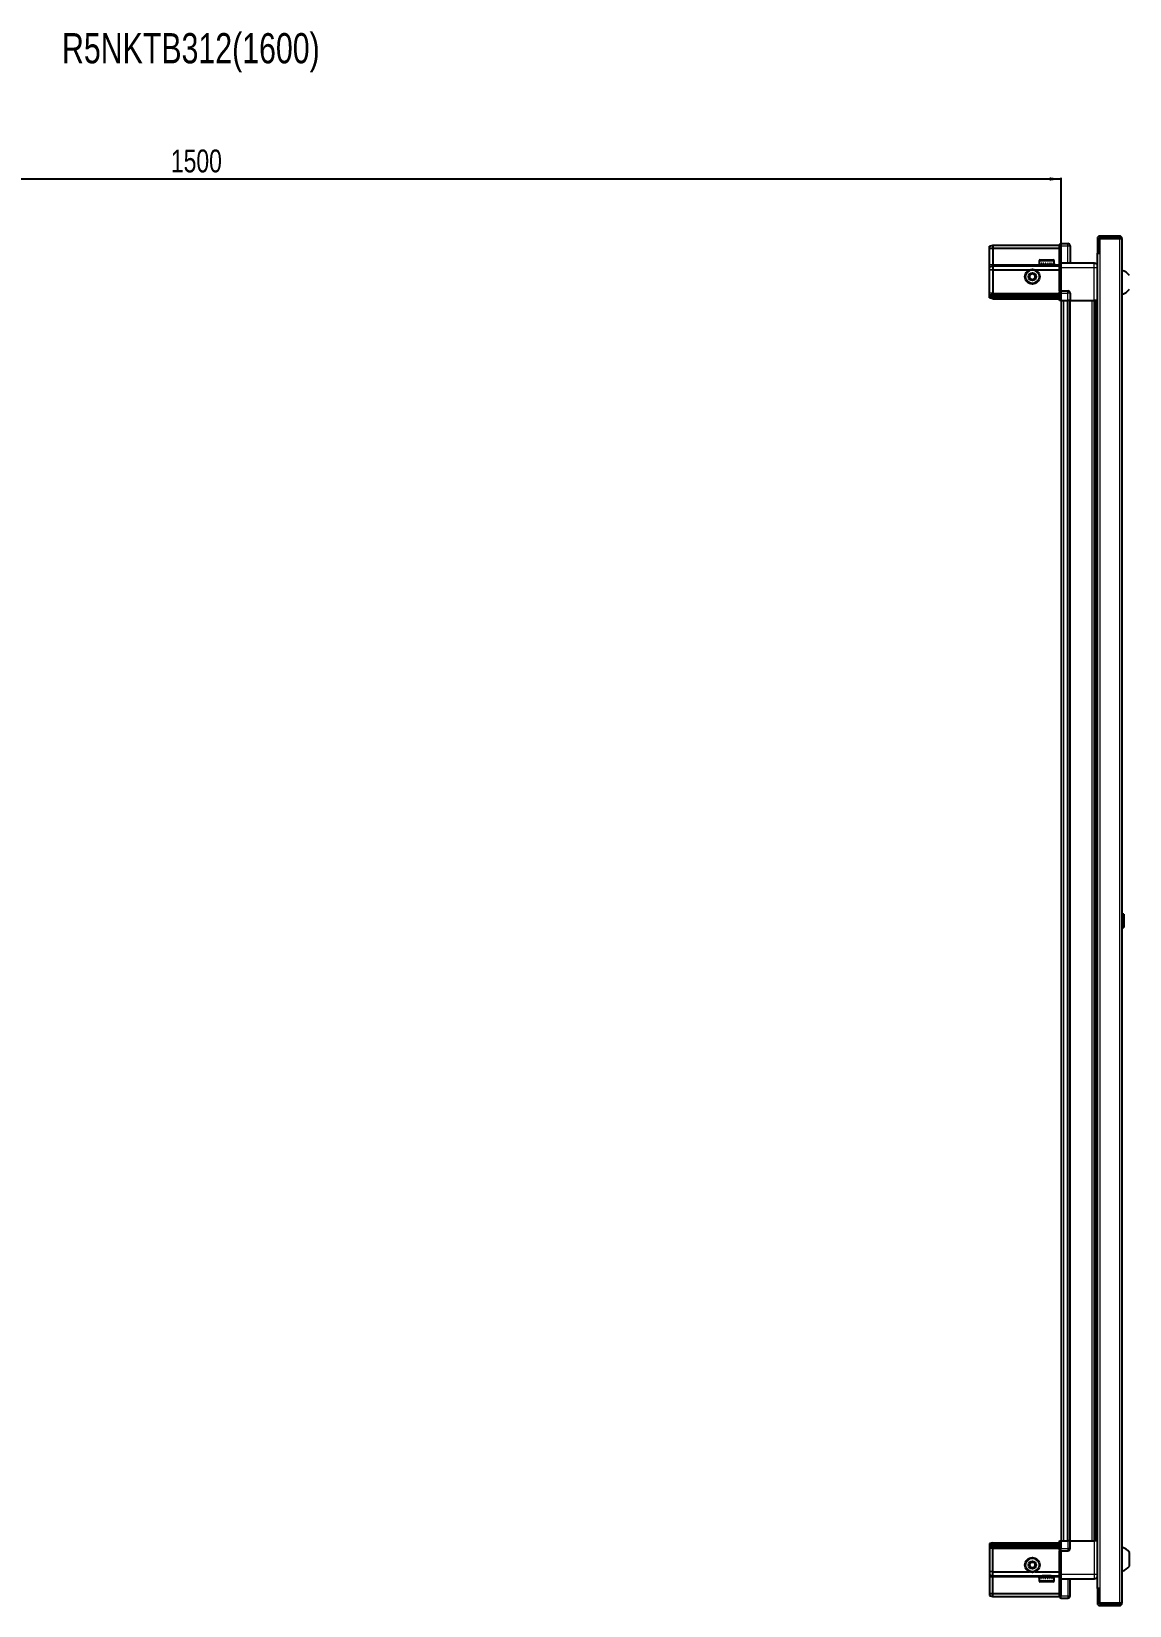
# Model space of a CAD drawing. Header units: millimetres. Extents: x 1770 to 4662, y -1120 to 2061.
# Drawn here: x 3094 to 4056, y 683 to 2061 of the extents above; entities that cross this region are included whole.
import ezdxf

# ---------------------------------------------------------------- set-up
doc = ezdxf.new("R2010")
doc.units = ezdxf.units.MM
doc.layers.add('FORMAT', color=7, linetype='Continuous')
doc.styles.add('SLDTEXTSTYLE0', font='TXT', dxfattribs={"width": 0.75})
doc.dimstyles.new('SLDDIMSTYLE0', dxfattribs={"dimtxt": 20, "dimasz": 10, "dimexe": 0, "dimexo": 0.0625, "dimgap": 5, "dimtad": 2, "dimdec": 1, "dimrnd": 1e-09, "dimzin": 12, "dimdsep": 46, "dimtxsty": 'SLDTEXTSTYLE0', "dimsah": 1, "dimcen": 0.09, "dimadec": 0, "dimazin": 3, "dimtfac": 1, "dimtofl": 0, "dimtmove": 0, "dimatfit": 3, "dimfxl": 0, "dimfrac": 2, "dimtolj": 1, "dimtzin": 12, "dimarcsym": 0})

# ---------------------------------------------------------------- blocks, each defined once
blk = doc.blocks.new('_D_5')
at = {"layer": 'FORMAT'}
for p, q in [((2495.9, 1825.6), (2495.9, 1933.1)), ((2495.9, 1932.1), (3995.9, 1932.1)), ((3995.9, 1825.6), (3995.9, 1933.1))]:
    blk.add_line(p, q, dxfattribs=at)
for points in [[(2495.9, 1932.1), (2505.9, 1930.6), (2505.9, 1933.6)], [(3995.9, 1932.1), (3985.9, 1933.6), (3985.9, 1930.6)]]:
    blk.add_solid(points, dxfattribs=at)
at = {"layer": 'FORMAT', "insert": (3216.4, 1957.9), "char_height": 20, "attachment_point": 1, "style": 'SLDTEXTSTYLE0'}
blk.add_mtext('1500', dxfattribs=at)

msp = doc.modelspace()

# ---------------------------------------------------------------- linework, layer by layer
at = {"color": 7, "linetype": 'Continuous', "lineweight": 25}
for p, q in [((3995.44, 1875.59), (3994.57, 1875.09)), ((3995.44, 1875.59), (3994.57, 1875.09)), ((3994.57, 1875.09), (3994.57, 1873.59)), ((3995.77, 1875.59), (3995.44, 1875.59)), ((3995.77, 1875.59), (3995.44, 1875.59)), ((3995.77, 1873.59), (3995.77, 1875.59)), ((3995.77, 1875.59), (3995.77, 1875.59)), ((3995.77, 1875.59), (4001.77, 1875.59)), ((4027.77, 1879.99), (4027.77, 1867.59)), ((4029.27, 1879.99), (4029.27, 1867.59)), ((4029.77, 1867.09), (4029.77, 1879.99)), ((4029.77, 1879.99), (4047.17, 1879.99)), ((4047.17, 1882.09), (4029.87, 1882.09)), ((4047.17, 1880.59), (4029.87, 1880.59)), ((4047.17, 1880.59), (4047.17, 1882.09)), ((4047.17, 1879.99), (4049.27, 1879.99)), ((4049.27, 1879.99), (4049.27, 685.19)), ((3933.27, 1873.29), (3936.27, 1874.09)), ((3933.27, 1871.44), (3933.27, 1873.29)), ((3933.27, 1871.44), (3936.27, 1871.59)), ((3933.27, 1857.09), (3933.27, 1871.44)), ((3936.27, 1874.09), (3936.27, 1871.59)), ((3936.27, 1874.09), (3994.57, 1874.09)), ((3936.27, 1871.59), (3936.27, 1857.09)), ((3936.27, 1871.59), (3994.57, 1871.59)), ((3977.57, 1861.29), (3988.97, 1861.29)), ((3994.57, 1858.79), (3994.57, 1873.59)), ((3995.77, 1873.59), (3995.77, 1858.79)), ((4003.77, 1873.59), (4003.77, 1858.59)), ((4027.67, 1867.09), (4027.67, 698.09)), ((4027.67, 1867.09), (4029.77, 1867.09)), ((4027.77, 1867.59), (4029.27, 1867.59)), ((3933.27, 1855.29), (3933.27, 1857.09)), ((3933.27, 1855.29), (3936.27, 1856.09)), ((3933.27, 1852.26), (3933.27, 1855.29)), ((3936.27, 1852.59), (3933.27, 1852.26)), ((3933.27, 1832.09), (3933.27, 1852.26)), ((3936.27, 1857.09), (3936.27, 1856.09)), ((3936.27, 1856.09), (3936.27, 1852.59)), ((3936.27, 1856.09), (3994.57, 1856.09)), ((3936.27, 1852.59), (3936.27, 1832.09)), ((3936.27, 1852.59), (3968.27, 1852.59)), ((3973.27, 1852.59), (3994.57, 1852.59)), ((3976.77, 1860.49), (3976.77, 1857.59)), ((3976.77, 1857.59), (3976.81, 1857.59)), ((3976.93, 1858.09), (3976.81, 1858.09)), ((3976.81, 1858.09), (3976.81, 1857.59)), ((3976.81, 1857.59), (3976.93, 1857.59)), ((3976.93, 1858.09), (3976.93, 1857.59)), ((3976.93, 1857.59), (3977.34, 1857.59)), ((3977.68, 1858.09), (3977.34, 1858.09)), ((3977.34, 1858.09), (3977.34, 1857.59)), ((3977.34, 1857.59), (3977.68, 1857.59)), ((3977.68, 1858.09), (3977.68, 1857.59)), ((3977.68, 1857.59), (3978.45, 1857.59)), ((3978.97, 1858.09), (3978.45, 1858.09)), ((3978.45, 1858.09), (3978.45, 1857.59)), ((3978.45, 1857.59), (3978.97, 1857.59)), ((3978.87, 1857.59), (3978.87, 1857.49)), ((3978.87, 1857.49), (3987.67, 1857.49)), ((3978.97, 1858.09), (3978.97, 1857.59)), ((3978.97, 1857.59), (3980.03, 1857.59)), ((3979.27, 1857.09), (3979.96, 1856.61)), ((3979.27, 1857.09), (3987.27, 1857.09)), ((3979.96, 1856.61), (3979.27, 1856.13)), ((3979.27, 1856.13), (3979.27, 1856.09)), ((3979.27, 1856.13), (3987.27, 1856.13)), ((3979.96, 1856.61), (3986.58, 1856.61)), ((3980.69, 1858.09), (3980.03, 1858.09)), ((3980.03, 1858.09), (3980.03, 1857.59)), ((3980.03, 1857.59), (3980.69, 1857.59)), ((3980.69, 1858.09), (3980.69, 1857.59)), ((3980.69, 1857.59), (3981.93, 1857.59)), ((3982.66, 1858.09), (3981.93, 1858.09)), ((3981.93, 1858.09), (3981.93, 1857.59)), ((3981.93, 1857.59), (3982.36, 1857.59)), ((3982.36, 1858.09), (3982.36, 1857.59)), ((3982.66, 1858.09), (3982.66, 1857.59)), ((3982.66, 1857.59), (3983.96, 1857.59)), ((3984.69, 1858.09), (3983.96, 1858.09)), ((3983.96, 1858.09), (3983.96, 1857.59)), ((3984.23, 1858.09), (3984.23, 1857.59)), ((3984.23, 1857.59), (3984.69, 1857.59)), ((3984.69, 1858.09), (3984.69, 1857.59)), ((3984.69, 1857.59), (3985.93, 1857.59)), ((3986.58, 1858.09), (3985.93, 1858.09)), ((3985.93, 1858.09), (3985.93, 1857.59)), ((3985.93, 1857.59), (3986.58, 1857.59)), ((3986.58, 1858.09), (3986.58, 1857.59)), ((3986.58, 1857.59), (3987.63, 1857.59)), ((3986.58, 1856.61), (3987.27, 1857.09)), ((3987.27, 1856.13), (3986.58, 1856.61)), ((3987.27, 1856.09), (3987.27, 1856.13)), ((3988.15, 1858.09), (3987.63, 1858.09)), ((3987.63, 1858.09), (3987.63, 1857.59)), ((3987.63, 1857.59), (3988.15, 1857.59)), ((3987.67, 1857.49), (3987.67, 1857.59)), ((3988.15, 1858.09), (3988.15, 1857.59)), ((3988.15, 1857.59), (3988.91, 1857.59)), ((3989.24, 1858.09), (3988.91, 1858.09)), ((3988.91, 1858.09), (3988.91, 1857.59)), ((3988.91, 1857.59), (3989.24, 1857.59)), ((3989.24, 1858.09), (3989.24, 1857.59)), ((3989.24, 1857.59), (3989.63, 1857.59)), ((3989.74, 1858.09), (3989.63, 1858.09)), ((3989.63, 1858.09), (3989.63, 1857.59)), ((3989.63, 1857.59), (3989.74, 1857.59)), ((3989.74, 1858.09), (3989.74, 1857.59)), ((3989.74, 1857.59), (3989.77, 1857.59)), ((3989.77, 1857.59), (3989.77, 1860.49)), ((3994.57, 1858.59), (3994.57, 1858.79)), ((3995.77, 1858.59), (3994.57, 1858.59)), ((3994.57, 1854.59), (3994.57, 1858.59)), ((3994.57, 1834.29), (3994.57, 1854.59)), ((3995.77, 1858.79), (3995.77, 1858.59)), ((3995.77, 1858.59), (3995.77, 1854.59)), ((3995.77, 1858.59), (4024.77, 1858.59)), ((3995.77, 1854.59), (3995.77, 1834.29)), ((3994.57, 1834.09), (3994.57, 1834.29)), ((3995.77, 1834.09), (3994.57, 1834.09)), ((3994.57, 1834.09), (3994.57, 1833.42)), ((3994.57, 1825.59), (3994.57, 1833.42)), ((3995.77, 1834.29), (3995.77, 1834.09)), ((3995.77, 1832.09), (3995.77, 1834.09)), ((3995.77, 1832.09), (3995.77, 1834.09)), ((3995.77, 1834.09), (4001.77, 1834.09)), ((3933.27, 1830.29), (3933.27, 1832.09)), ((3936.27, 1831.09), (3933.27, 1830.29)), ((3933.27, 1829.55), (3933.27, 1830.29)), ((3936.27, 1830.09), (3933.27, 1829.55)), ((3933.27, 1829.05), (3933.27, 1829.55)), ((3936.27, 1828.59), (3933.27, 1829.05)), ((3933.27, 1827.9), (3933.27, 1829.05)), ((3936.27, 1827.09), (3933.27, 1827.9)), ((3936.27, 1832.09), (3936.27, 1831.09)), ((3936.27, 1831.09), (3936.27, 1830.09)), ((3936.27, 1831.09), (3994.57, 1831.09)), ((3936.27, 1830.09), (3936.27, 1828.59)), ((3936.27, 1830.09), (3994.57, 1830.09)), ((3936.27, 1828.59), (3936.27, 1827.09)), ((3936.27, 1828.59), (3994.57, 1828.59)), ((3936.27, 1827.09), (3994.57, 1827.09)), ((3995.44, 1825.59), (3994.57, 1825.59)), ((3995.44, 1832.09), (3995.44, 1825.59)), ((3995.77, 1825.59), (3995.44, 1825.59)), ((3995.77, 1832.09), (3995.77, 1825.59)), ((3995.77, 1825.59), (4001.77, 1825.59)), ((3995.92, 1825.59), (3995.92, 739.59)), ((4003.77, 1825.59), (4001.77, 1825.59)), ((4003.12, 1825.59), (4003.12, 739.59)), ((4003.77, 1832.09), (4003.77, 1825.59)), ((4003.77, 1825.59), (4024.77, 1825.59)), ((4025.79, 739.59), (4025.79, 1825.59)), ((4025.83, 739.59), (4025.83, 1825.59)), ((4027.62, 1825.59), (4027.62, 739.59)), ((4050.25, 1288.38), (4049.27, 1287.39)), ((4050.77, 1288.38), (4050.25, 1288.38)), ((4050.25, 1288.38), (4050.25, 1276.81)), ((4050.77, 1288.38), (4050.77, 1276.81)), ((4049.27, 1277.79), (4050.25, 1276.81)), ((4050.25, 1276.81), (4050.77, 1276.81)), ((3936.27, 738.09), (3933.27, 737.29)), ((3933.27, 737.29), (3933.27, 736.14)), ((3936.27, 736.59), (3933.27, 736.14)), ((3933.27, 736.14), (3933.27, 735.64)), ((3936.27, 735.09), (3933.27, 735.64)), ((3933.27, 735.64), (3933.27, 734.9)), ((3936.27, 734.09), (3933.27, 734.9)), ((3933.27, 734.9), (3933.27, 733.09)), ((3933.27, 733.09), (3933.27, 712.93)), ((3936.27, 736.59), (3936.27, 738.09)), ((3936.27, 738.09), (3994.57, 738.09)), ((3936.27, 735.09), (3936.27, 736.59)), ((3936.27, 736.59), (3994.57, 736.59)), ((3936.27, 735.09), (3994.57, 735.09)), ((3936.27, 734.09), (3936.27, 735.09)), ((3936.27, 734.09), (3994.57, 734.09)), ((3936.27, 733.09), (3936.27, 734.09)), ((3936.27, 712.59), (3936.27, 733.09)), ((3994.57, 731.77), (3994.57, 739.59)), ((3994.57, 739.59), (3995.44, 739.59)), ((3994.57, 731.77), (3994.57, 731.09)), ((3995.77, 731.09), (3994.57, 731.09)), ((3994.57, 730.89), (3994.57, 731.09)), ((3994.57, 710.59), (3994.57, 730.89)), ((3995.44, 739.59), (3995.44, 739.59)), ((3995.44, 739.59), (3995.44, 733.09)), ((3995.77, 739.59), (3995.44, 739.59)), ((3995.77, 739.59), (3995.77, 733.09)), ((3995.77, 739.59), (3995.77, 739.59)), ((3995.77, 739.59), (4001.77, 739.59)), ((3995.77, 739.59), (3995.77, 733.09)), ((3995.77, 731.09), (3995.77, 733.09)), ((3995.77, 731.09), (3995.77, 730.89)), ((3995.77, 731.09), (4001.77, 731.09)), ((3995.77, 730.89), (3995.77, 710.59)), ((4003.77, 739.59), (4001.77, 739.59)), ((4003.77, 733.09), (4003.77, 739.59)), ((4003.77, 739.59), (4024.77, 739.59)), ((4055.87, 717.59), (4055.87, 729.59)), ((3936.27, 712.59), (3933.27, 712.93)), ((3933.27, 712.93), (3933.27, 709.9)), ((3933.27, 709.9), (3936.27, 709.09)), ((3933.27, 709.9), (3933.27, 708.09)), ((3933.27, 708.09), (3933.27, 693.75)), ((3936.27, 712.59), (3968.27, 712.59)), ((3936.27, 709.09), (3936.27, 712.59)), ((3936.27, 709.09), (3994.57, 709.09)), ((3936.27, 708.09), (3936.27, 709.09)), ((3936.27, 693.59), (3936.27, 708.09)), ((3973.27, 712.59), (3994.57, 712.59)), ((3976.77, 707.59), (3976.77, 704.69)), ((3976.79, 707.59), (3976.77, 707.59)), ((3976.79, 707.09), (3976.79, 707.59)), ((3976.89, 707.59), (3976.79, 707.59)), ((3976.79, 707.09), (3976.89, 707.09)), ((3976.89, 707.09), (3976.89, 707.59)), ((3977.26, 707.59), (3976.89, 707.59)), ((3977.26, 707.09), (3977.26, 707.59)), ((3977.58, 707.59), (3977.26, 707.59)), ((3977.26, 707.09), (3977.58, 707.09)), ((3988.97, 703.89), (3977.57, 703.89)), ((3977.58, 707.09), (3977.58, 707.59)), ((3978.32, 707.59), (3977.58, 707.59)), ((3978.32, 707.09), (3978.32, 707.59)), ((3978.83, 707.59), (3978.32, 707.59)), ((3978.32, 707.09), (3978.83, 707.09)), ((3978.83, 707.09), (3978.83, 707.59)), ((3979.86, 707.59), (3978.83, 707.59)), ((3978.87, 707.69), (3978.87, 707.59)), ((3987.67, 707.69), (3978.87, 707.69)), ((3979.27, 709.09), (3979.27, 709.06)), ((3979.27, 709.06), (3979.96, 708.58)), ((3987.27, 709.06), (3979.27, 709.06)), ((3979.96, 708.58), (3979.27, 708.09)), ((3987.27, 708.09), (3979.27, 708.09)), ((3979.86, 707.09), (3979.86, 707.59)), ((3980.51, 707.59), (3979.86, 707.59)), ((3979.86, 707.09), (3980.51, 707.09)), ((3986.58, 708.58), (3979.96, 708.58)), ((3980.51, 707.09), (3980.51, 707.59)), ((3981.74, 707.59), (3980.51, 707.59)), ((3981.74, 707.09), (3981.74, 707.59)), ((3982.23, 707.59), (3981.74, 707.59)), ((3981.74, 707.09), (3982.46, 707.09)), ((3982.23, 707.09), (3982.23, 707.59)), ((3982.46, 707.09), (3982.46, 707.59)), ((3983.76, 707.59), (3982.46, 707.59)), ((3983.76, 707.09), (3983.76, 707.59)), ((3983.76, 707.09), (3984.49, 707.09)), ((3984.1, 707.09), (3984.1, 707.59)), ((3984.49, 707.59), (3984.1, 707.59)), ((3984.49, 707.09), (3984.49, 707.59)), ((3985.74, 707.59), (3984.49, 707.59)), ((3985.74, 707.09), (3985.74, 707.59)), ((3986.41, 707.59), (3985.74, 707.59)), ((3985.74, 707.09), (3986.41, 707.09)), ((3986.41, 707.09), (3986.41, 707.59)), ((3987.48, 707.59), (3986.41, 707.59)), ((3986.58, 708.58), (3987.27, 709.06)), ((3987.27, 708.09), (3986.58, 708.58)), ((3987.27, 709.06), (3987.27, 709.09)), ((3987.48, 707.09), (3987.48, 707.59)), ((3988.01, 707.59), (3987.48, 707.59)), ((3987.48, 707.09), (3988.01, 707.09)), ((3987.67, 707.59), (3987.67, 707.69)), ((3988.01, 707.09), (3988.01, 707.59)), ((3988.8, 707.59), (3988.01, 707.59)), ((3988.8, 707.09), (3988.8, 707.59)), ((3989.15, 707.59), (3988.8, 707.59)), ((3988.8, 707.09), (3989.15, 707.09)), ((3989.15, 707.09), (3989.15, 707.59)), ((3989.59, 707.59), (3989.15, 707.59)), ((3989.59, 707.09), (3989.59, 707.59)), ((3989.72, 707.59), (3989.59, 707.59)), ((3989.59, 707.09), (3989.72, 707.09)), ((3989.72, 707.09), (3989.72, 707.59)), ((3989.77, 707.59), (3989.72, 707.59)), ((3989.77, 704.69), (3989.77, 707.59)), ((3994.57, 706.59), (3994.57, 710.59)), ((3995.77, 706.59), (3994.57, 706.59)), ((3994.57, 706.39), (3994.57, 706.59)), ((3994.57, 691.59), (3994.57, 706.39)), ((3995.77, 710.59), (3995.77, 706.59)), ((3995.77, 706.59), (3995.77, 706.39)), ((3995.77, 706.59), (4024.77, 706.59)), ((3995.77, 706.39), (3995.77, 691.59)), ((3995.77, 706.39), (3995.77, 691.59)), ((4003.77, 691.59), (4003.77, 706.59)), ((3933.27, 693.75), (3936.27, 693.59)), ((3933.27, 693.75), (3933.27, 691.9)), ((3933.27, 691.9), (3936.27, 691.09)), ((3936.27, 693.59), (3994.57, 693.59)), ((3936.27, 691.09), (3936.27, 693.59)), ((3936.27, 691.09), (3994.57, 691.09)), ((3994.57, 691.59), (3994.57, 690.09)), ((3994.57, 690.09), (3995.44, 689.59)), ((3995.77, 689.59), (3995.44, 689.59)), ((3995.77, 689.59), (3995.77, 691.59)), ((3995.77, 689.59), (4001.77, 689.59)), ((4029.77, 698.09), (4027.67, 698.09)), ((4027.77, 697.59), (4029.27, 697.59)), ((4027.77, 697.59), (4027.77, 685.19)), ((4029.27, 697.59), (4029.27, 685.19)), ((4029.77, 685.19), (4029.77, 698.09)), ((4047.17, 685.19), (4029.77, 685.19)), ((4029.87, 684.59), (4047.17, 684.59)), ((4029.87, 683.09), (4047.17, 683.09)), ((4049.27, 685.19), (4047.17, 685.19)), ((4047.17, 684.59), (4047.17, 683.09))]:
    msp.add_line(p, q, dxfattribs=at)
at = {"color": 8, "linetype": 'Continuous', "lineweight": 18}
for p, q in [((4001.77, 1873.59), (4001.77, 1875.59)), ((4029.27, 1879.99), (4027.77, 1879.99)), ((4029.87, 1880.59), (4029.87, 1882.09)), ((4047.17, 1879.99), (4047.17, 685.19)), ((3995.77, 1873.59), (3994.57, 1873.59)), ((3995.77, 1873.59), (4001.77, 1873.59)), ((4001.77, 1858.59), (4001.77, 1873.59)), ((4001.77, 1873.59), (4003.77, 1873.59)), ((4029.77, 1867.09), (4029.77, 698.09)), ((3933.27, 1857.09), (3936.27, 1857.09)), ((3936.27, 1857.09), (3979.27, 1857.09)), ((3976.77, 1860.49), (3989.77, 1860.49)), ((3987.27, 1857.09), (3994.57, 1857.09)), ((3994.57, 1858.79), (3995.77, 1858.79)), ((3995.77, 1854.59), (3994.57, 1854.59)), ((3995.77, 1854.59), (4024.77, 1854.59)), ((4024.77, 1825.59), (4024.77, 1854.59)), ((3994.57, 1834.29), (3995.77, 1834.29)), ((4001.77, 1832.09), (4001.77, 1834.09)), ((3936.27, 1832.09), (3933.27, 1832.09)), ((3936.27, 1832.09), (3994.57, 1832.09)), ((3995.77, 1832.09), (3995.44, 1832.09)), ((3995.77, 1832.09), (4001.77, 1832.09)), ((3997.92, 1825.59), (3997.92, 739.59)), ((4001.12, 1825.59), (4001.12, 739.59)), ((4001.77, 1825.59), (4001.77, 1832.09)), ((4003.77, 1832.09), (4001.77, 1832.09)), ((4003.77, 1825.59), (4003.77, 739.59)), ((4023.17, 739.59), (4023.17, 1825.59)), ((4024.59, 1825.59), (4024.59, 739.59)), ((4027.03, 739.59), (4027.03, 1825.59)), ((3936.27, 733.09), (3933.27, 733.09)), ((3936.27, 733.09), (3994.57, 733.09)), ((3995.77, 730.89), (3994.57, 730.89)), ((3995.77, 739.59), (3995.44, 739.59)), ((3995.77, 733.09), (3995.44, 733.09)), ((3995.77, 733.09), (4001.77, 733.09)), ((4001.77, 739.59), (4001.77, 733.09)), ((4003.77, 733.09), (4001.77, 733.09)), ((4001.77, 733.09), (4001.77, 731.09)), ((4024.77, 739.59), (4024.77, 710.59)), ((3933.27, 708.09), (3936.27, 708.09)), ((3936.27, 708.09), (3979.27, 708.09)), ((3989.77, 704.69), (3976.77, 704.69)), ((3987.27, 708.09), (3994.57, 708.09)), ((3995.77, 710.59), (3994.57, 710.59)), ((3995.77, 706.39), (3994.57, 706.39)), ((3995.77, 710.59), (4024.77, 710.59)), ((4001.77, 706.59), (4001.77, 691.59)), ((3995.77, 691.59), (3994.57, 691.59)), ((3995.77, 691.59), (4001.77, 691.59)), ((4001.77, 691.59), (4003.77, 691.59)), ((4001.77, 691.59), (4001.77, 689.59)), ((4029.27, 685.19), (4027.77, 685.19)), ((4029.87, 684.59), (4029.87, 683.09))]:
    msp.add_line(p, q, dxfattribs=at)
at = {"color": 7, "linetype": 'Continuous', "lineweight": 25}
for centre, radius in [((3970.77, 1846.59), 6.5), ((3970.77, 1846.59), 3.46), ((3970.77, 718.59), 6.5), ((3970.77, 718.59), 3.46)]:
    msp.add_circle(centre, radius, dxfattribs=at)
at = {"color": 8, "linetype": 'Continuous', "lineweight": 18}
for centre in [(3970.77, 1846.59), (3970.77, 718.59)]:
    msp.add_circle(centre, 5.7, dxfattribs=at)
at = {"color": 7, "linetype": 'Continuous', "lineweight": 25}
for centre, radius, start, end in [((4001.77, 1873.59), 2, 360, 90), ((4029.87, 1879.99), 2.1, 90, 180), ((4029.87, 1879.99), 0.6, 90, 180), ((4047.17, 1879.99), 2.1, 0, 90), ((4047.17, 1879.99), 0.6, 0, 90), ((3977.57, 1860.49), 0.8, 90, 180), ((3988.97, 1860.49), 0.8, 0, 90), ((3970.77, 1846.59), 2.5, 120.74103, 180.74103), ((3970.77, 1846.59), 2.5, 60.74103, 120.74103), ((3970.77, 1846.59), 2.5, 0.74103, 60.74103), ((3978.87, 1857.09), 0.4, 0, 90), ((3987.67, 1857.09), 0.4, 90, 180), ((4046.25, 1840.57), 11.91, 36.1266, 75.29965), ((3970.77, 1846.59), 2.5, 180.74103, 240.74103), ((3970.77, 1846.59), 2.5, 240.74103, 300.74103), ((3970.77, 1846.59), 2.5, 300.74103, 0.74103), ((4001.77, 1832.09), 2, 0, 90), ((4046.25, 1842.62), 11.91, 284.70035, 323.8734), ((4001.77, 733.09), 2, 270, 0), ((4046.25, 722.57), 11.91, 36.1266, 75.29965), ((3970.77, 718.59), 2.5, 155.91157, 215.91157), ((3970.77, 718.59), 2.5, 95.91157, 155.91157), ((3970.77, 718.59), 2.5, 215.91157, 275.91157), ((3970.77, 718.59), 2.5, 35.91157, 95.91157), ((3970.77, 718.59), 2.5, 275.91157, 335.91157), ((3970.77, 718.59), 2.5, 335.91157, 35.91157), ((4046.25, 724.62), 11.91, 284.70035, 323.8734), ((3977.57, 704.69), 0.8, 180, 270), ((3978.87, 708.09), 0.4, 270, 360), ((3987.67, 708.09), 0.4, 180, 270), ((3988.97, 704.69), 0.8, 270, 0), ((4001.77, 691.59), 2, 270, 0), ((4029.87, 685.19), 2.1, 180, 270), ((4029.87, 685.19), 0.6, 180, 270), ((4047.17, 685.19), 2.1, 270, 0), ((4047.17, 685.19), 0.6, 270, 0)]:
    msp.add_arc(centre, radius, start, end, dxfattribs=at)
for centre, start_param, end_param in [((3991.97, 1832.09), 0, 0.7227342), ((3991.97, 733.09), 5.5604511, 6.2831853)]:
    msp.add_ellipse(centre, major_axis=(3.46, 0), ratio=0.5773503, start_param=start_param, end_param=end_param, dxfattribs=at)
for points, knots in [([(3968.25, 1848), (3968.69, 1848.27), (3969.52, 1848.76), (3970.35, 1849.25), (3970.73, 1849.48)], [0, 0, 0, 0, 0.5346859, 1, 1, 1, 1]), ([(3968.29, 1845.12), (3968.29, 1845.24), (3968.28, 1845.84), (3968.27, 1846.84), (3968.26, 1847.66), (3968.25, 1848)], [0, 0, 0, 0, 0.1331247, 0.6370994, 1, 1, 1, 1]), ([(3970.73, 1849.48), (3971.18, 1849.23), (3972.02, 1848.76), (3972.86, 1848.29), (3973.25, 1848.07)], [0, 0, 0, 0, 0.5346859, 1, 1, 1, 1]), ([(3973.25, 1848.07), (3973.26, 1847.72), (3973.27, 1846.9), (3973.28, 1845.91), (3973.29, 1845.31), (3973.29, 1845.18)], [0, 0, 0, 0, 0.3629006, 0.8668753, 1, 1, 1, 1]), ([(4024.77, 1858.59), (4025.21, 1858.55), (4025.89, 1858.48), (4026.7, 1858.04), (4027.26, 1857.6), (4027.53, 1857.23), (4027.67, 1857.05)], [0, 0, 0, 0, 0.38429816, 0.59117259, 0.8024372, 1, 1, 1, 1]), ([(3970.81, 1843.71), (3970.36, 1843.96), (3969.52, 1844.43), (3968.68, 1844.9), (3968.29, 1845.12)], [0, 0, 0, 0, 0.5346859, 1, 1, 1, 1]), ([(3973.29, 1845.18), (3972.84, 1844.92), (3972.02, 1844.43), (3971.19, 1843.94), (3970.81, 1843.71)], [0, 0, 0, 0, 0.53468586, 1, 1, 1, 1]), ([(4027.62, 1825.59), (4027.58, 1825.59), (4027.36, 1825.59), (4026.64, 1825.59), (4025.68, 1825.59), (4025.03, 1825.59), (4024.77, 1825.59)], [0, 0, 0, 0, 0.07170733, 0.42097906, 0.77025079, 1, 1, 1, 1]), ([(4027.62, 739.59), (4027.58, 739.59), (4027.36, 739.59), (4026.64, 739.59), (4025.68, 739.59), (4025.03, 739.59), (4024.77, 739.59)], [0, 0, 0, 0, 0.0717073, 0.4209791, 0.7702508, 1, 1, 1, 1]), ([(3967.9, 718.3), (3968.11, 718.77), (3968.5, 719.65), (3968.89, 720.52), (3969.08, 720.93)], [0, 0, 0, 0, 0.53468586, 1, 1, 1, 1]), ([(3969.59, 715.96), (3969.29, 716.38), (3968.72, 717.16), (3968.16, 717.93), (3967.9, 718.3)], [0, 0, 0, 0, 0.53468586, 1, 1, 1, 1]), ([(3969.08, 720.93), (3969.42, 720.97), (3970.24, 721.05), (3971.23, 721.15), (3971.82, 721.22), (3971.95, 721.23)], [0, 0, 0, 0, 0.3629006, 0.8668753, 1, 1, 1, 1]), ([(3971.95, 721.23), (3972.25, 720.81), (3972.82, 720.03), (3973.38, 719.25), (3973.64, 718.89)], [0, 0, 0, 0, 0.5346859, 1, 1, 1, 1]), ([(3973.64, 718.89), (3973.43, 718.42), (3973.04, 717.54), (3972.64, 716.66), (3972.46, 716.26)], [0, 0, 0, 0, 0.5346859, 1, 1, 1, 1]), ([(3972.46, 716.26), (3972.34, 716.24), (3971.74, 716.18), (3970.75, 716.08), (3969.93, 715.99), (3969.59, 715.96)], [0, 0, 0, 0, 0.13312467, 0.63709944, 1, 1, 1, 1]), ([(4024.77, 706.59), (4025.21, 706.64), (4025.89, 706.71), (4026.7, 707.15), (4027.26, 707.59), (4027.53, 707.96), (4027.67, 708.14)], [0, 0, 0, 0, 0.38429816, 0.59117259, 0.8024372, 1, 1, 1, 1])]:
    msp.add_open_spline(points, degree=3, knots=knots, dxfattribs=at)
at = {"color": 8, "linetype": 'Continuous', "lineweight": 18}
for points in [[(4024.77, 1854.59), (4024.77, 1855.12), (4024.77, 1856.17), (4024.77, 1857.49), (4024.77, 1858.41), (4024.77, 1858.53), (4024.77, 1858.59)], [(4024.77, 710.59), (4024.77, 710.07), (4024.77, 709.02), (4024.77, 707.7), (4024.77, 706.77), (4024.77, 706.65), (4024.77, 706.59)]]:
    msp.add_open_spline(points, degree=3, dxfattribs=at)
for points, knots in [([(4024.77, 1854.59), (4025.21, 1854.59), (4025.89, 1854.59), (4026.7, 1854.59), (4027.26, 1854.59), (4027.53, 1854.59), (4027.67, 1854.59)], [0, 0, 0, 0, 0.3842982, 0.5911726, 0.8024372, 1, 1, 1, 1]), ([(4024.77, 710.59), (4025.21, 710.59), (4025.89, 710.59), (4026.7, 710.59), (4027.26, 710.59), (4027.53, 710.59), (4027.67, 710.59)], [0, 0, 0, 0, 0.38429816, 0.59117259, 0.8024372, 1, 1, 1, 1])]:
    msp.add_open_spline(points, degree=3, knots=knots, dxfattribs=at)

# ---------------------------------------------------------------- texts
at = {"layer": 'FORMAT', "insert": (3121.03, 2059.84), "char_height": 26.4583, "attachment_point": 1, "style": 'SLDTEXTSTYLE0'}
msp.add_mtext('R5NKTB312(1600)', dxfattribs=at)

# ---------------------------------------------------------------- dimensions: what is measured, and where the dimension line sits
at = {"layer": 'FORMAT'}
dim = msp.add_linear_dim(base=(3995.92, 1932.09), p1=(2495.92, 1825.59), p2=(3995.92, 1825.59), angle=0, dimstyle='SLDDIMSTYLE0', dxfattribs=at)
dim.commit()
dim.dimension.update_dxf_attribs({"geometry": '_D_5', "text_midpoint": (3245.92, 1932.09), "dimtype": 160})

doc.saveas('drawing.dxf')
